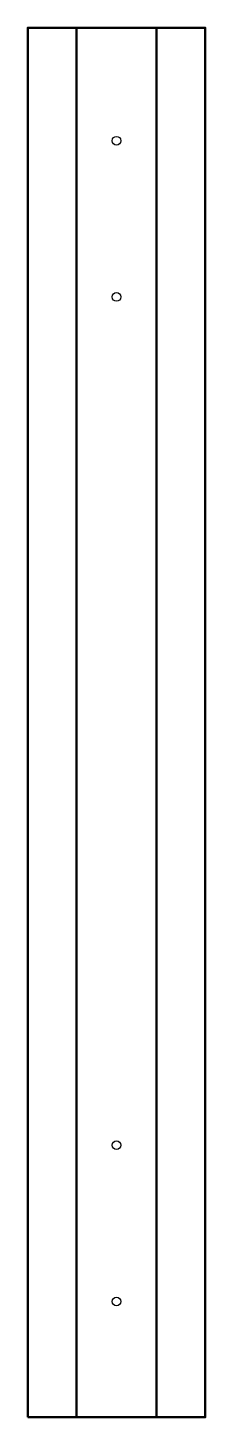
# Model space of a CAD drawing. Header units: millimetres. Extents: x 0 to 102, y 0 to 800.
import ezdxf

# ---------------------------------------------------------------- set-up
doc = ezdxf.new("R2010")
doc.units = ezdxf.units.MM
doc.layers.add('AutoDXF_SmallHoles', color=4, linetype='Continuous')
doc.layers.add('IV_BEND_DOWN', color=11, linetype='Continuous', lineweight=50)
doc.layers.add('IV_OUTER_PROFILE', color=7, linetype='Continuous', lineweight=50)

msp = doc.modelspace()

# ---------------------------------------------------------------- linework, layer by layer
at = {"layer": 'AutoDXF_SmallHoles'}
for centre in [(51.2, 735), (51.2, 645), (51.2, 156.6), (51.2, 66.6)]:
    msp.add_circle(centre, 2.5, dxfattribs=at)
at = {"layer": 'IV_BEND_DOWN'}
for p, q in [((28.1, 800), (28.1, 0)), ((74.3, 0), (74.3, 800))]:
    msp.add_line(p, q, dxfattribs=at)
at = {"layer": 'IV_OUTER_PROFILE', "flags": 128}
msp.add_lwpolyline([(0, 0), (0, 800), (102.4, 800), (102.4, 0)], close=True, dxfattribs=at)

doc.saveas('drawing.dxf')
